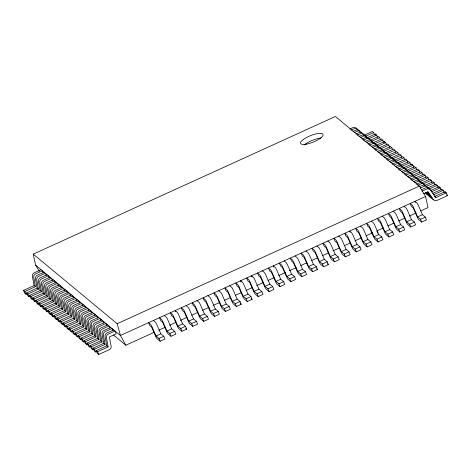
<?xml version="1.0" encoding="UTF-8"?>
<svg xmlns="http://www.w3.org/2000/svg" width="471" height="471" viewBox="0 0 471 471"><rect width="100%" height="100%" fill="white"/><g stroke="black" fill="none" stroke-linecap="round" stroke-linejoin="round"><path stroke-width="0.71" d="M39.311 271.355L35.631 265.226L33.235 254.134L335.393 116.484L419.343 186.063L425.596 196.478L427.992 207.576L420.632 210.931M41.024 269.695L34.265 272.774A3.15 2.979 -50.3 0 0 32.44 276.518L34.1 285.573L35.431 286.68L24.881 291.484L23.55 290.383L34.1 285.573M349.882 128.995L352.956 127.594A3.15 2.979 -50.3 0 1 356.759 128.777L357.53 129.937M351.213 130.102L354.286 128.701A3.15 2.979 -50.3 0 1 358.09 129.884M44.05 272.203L37.291 275.282A3.15 2.979 -50.3 0 0 35.472 279.032L37.127 288.087L38.463 289.188L27.913 293.998L26.576 292.891L37.127 288.087M352.909 131.503L355.982 130.108A3.15 2.979 -50.3 0 1 359.785 131.285M354.245 132.61L357.312 131.209A3.15 2.979 -50.3 0 1 361.116 132.392M47.082 274.717L40.323 277.796A3.15 2.979 -50.3 0 0 38.498 281.54L40.159 290.595L41.489 291.702L30.939 296.506L29.608 295.399L40.159 290.595M355.941 134.017L359.008 132.616A3.15 2.979 -50.3 0 1 362.811 133.799L363.583 134.959M357.271 135.118L360.344 133.723A3.15 2.979 -50.3 0 1 364.148 134.9M50.109 277.225L43.35 280.304A3.15 2.979 -50.3 0 0 41.525 284.048L43.185 293.103L44.515 294.21L33.965 299.014L32.634 297.913L43.185 293.103M358.967 136.525L362.04 135.124A3.15 2.979 -50.3 0 1 365.843 136.307L366.997 138.044M363.747 135.407L372.32 131.503L373.65 132.604L374.551 134.841M360.297 137.632L363.371 136.231A3.15 2.979 -50.3 0 1 367.174 137.414M365.737 136.213L373.65 132.604M53.135 279.733L46.376 282.812A3.15 2.979 -50.3 0 0 44.557 286.556L46.211 295.617L47.547 296.718L36.997 301.522L35.661 300.421L46.211 295.617M361.993 139.033L365.066 137.638A3.15 2.979 -50.3 0 1 368.87 138.815M366.774 137.915L375.346 134.011L376.676 135.118L377.577 137.355M363.329 140.14L366.397 138.739A3.15 2.979 -50.3 0 1 370.2 139.922M23.55 290.383L24.675 293.18L26.005 294.281L27.324 293.68M368.764 138.721L376.676 135.118M56.167 282.247L49.408 285.32A3.15 2.979 -50.3 0 0 47.583 289.07L49.243 298.125L50.574 299.226L40.023 304.036L38.693 302.93L49.243 298.125M365.025 141.547L368.092 140.146A3.15 2.979 -50.3 0 1 371.902 141.329M370.459 140.128L378.372 136.519L379.708 137.626L380.603 139.863M366.968 142.372L369.429 141.247A3.15 2.979 -50.3 0 1 373.232 142.43L374.003 143.59M26.576 292.891L27.701 295.688L29.037 296.795L30.356 296.194M371.796 141.229L379.708 137.626M59.193 284.755L52.434 287.834A3.15 2.979 -50.3 0 0 50.609 291.578L52.269 300.633L53.6 301.74L43.049 306.544L41.719 305.438L52.269 300.633M368.051 144.055L371.124 142.654A3.15 2.979 -50.3 0 1 374.928 143.838M372.832 142.937L381.404 139.033L382.735 140.134L383.635 142.372M369.382 145.156L372.455 143.761A3.15 2.979 -50.3 0 1 376.258 144.938M29.608 295.399L30.733 298.196L32.063 299.303L33.382 298.702M374.822 143.737L382.735 140.134M62.219 287.263L55.46 290.342A3.15 2.979 -50.3 0 0 53.641 294.087L55.295 303.141L56.632 304.248L46.081 309.053L44.745 307.952L55.295 303.141M371.077 146.563L374.151 145.162A3.15 2.979 -50.3 0 1 377.954 146.346M375.858 145.445L384.43 141.541L385.761 142.642L386.662 144.885M372.414 147.67L375.481 146.269A3.15 2.979 -50.3 0 1 379.29 147.452M32.634 297.913L33.759 300.71L35.09 301.811L36.408 301.21M377.848 146.251L385.761 142.642M65.251 289.771L58.492 292.85A3.15 2.979 -50.3 0 0 56.667 296.595L58.327 305.655L59.658 306.756L49.108 311.567L47.777 310.46L58.327 305.655M374.109 149.071L377.177 147.676A3.15 2.979 -50.3 0 1 380.986 148.854M379.544 147.653L387.456 144.049L388.793 145.156L389.688 147.394M375.44 150.178L378.513 148.777A3.15 2.979 -50.3 0 1 382.317 149.961M35.661 300.421L36.785 303.218L38.122 304.319L39.44 303.718M380.88 148.759L388.793 145.156M68.277 292.285L61.518 295.364A3.15 2.979 -50.3 0 0 59.693 299.109L61.354 308.164L62.684 309.27L52.134 314.075L50.803 312.968L61.354 308.164M377.748 151.303L380.209 150.184A3.15 2.979 -50.3 0 1 384.012 151.368L384.783 152.522M381.916 150.467L390.488 146.558L391.819 147.664L392.49 149.342M378.466 152.686L381.539 151.285A3.15 2.979 -50.3 0 1 385.343 152.469M38.693 302.93L39.817 305.726L41.148 306.833L42.467 306.232M383.906 151.268L391.819 147.664M71.304 294.793L64.545 297.872A3.15 2.979 -50.3 0 0 62.725 301.617L64.38 310.672L65.716 311.778L55.166 316.583L53.829 315.482L64.38 310.672M380.162 154.094L383.235 152.692A3.15 2.979 -50.3 0 1 387.038 153.876M384.942 152.975L393.515 149.071L394.845 150.172L395.746 152.41M381.498 155.195L384.566 153.799A3.15 2.979 -50.3 0 1 388.375 154.983M41.719 305.438L42.843 308.234L44.174 309.341L45.493 308.74M386.932 153.781L394.845 150.172M74.336 297.301L67.577 300.38A3.15 2.979 -50.3 0 0 65.752 304.125L67.412 313.186L68.742 314.287L58.192 319.091L56.861 317.99L67.412 313.186M383.194 156.602L386.261 155.2A3.15 2.979 -50.3 0 1 390.07 156.384M388.628 155.183L396.541 151.58L397.877 152.686L398.772 154.924M384.524 157.708L387.598 156.307A3.15 2.979 -50.3 0 1 391.401 157.491M44.745 307.952L45.87 310.748L47.206 311.849L48.525 311.249M389.964 156.29L397.877 152.686M77.362 299.809L70.603 302.888A3.15 2.979 -50.3 0 0 68.778 306.639L70.438 315.694L71.769 316.795L61.218 321.605L59.888 320.498L70.438 315.694M386.22 159.11L389.293 157.714A3.15 2.979 -50.3 0 1 393.097 158.898L394.251 160.635M391.001 157.997L399.573 154.088L400.903 155.195L401.804 157.432M387.551 160.217L390.624 158.815A3.15 2.979 -50.3 0 1 394.427 159.999M47.777 310.46L48.902 313.256L50.232 314.363L51.551 313.763M392.331 159.098L400.903 155.195M80.388 302.323L73.629 305.402A3.15 2.979 -50.3 0 0 71.81 309.147L73.464 318.202L74.801 319.309L64.25 324.113L62.914 323.006L73.464 318.202M389.246 161.624L392.319 160.222A3.15 2.979 -50.3 0 1 396.123 161.406M394.027 160.505L402.599 156.602L403.93 157.703L404.83 159.94M390.583 162.725L393.65 161.329A3.15 2.979 -50.3 0 1 397.459 162.507M50.803 312.968L51.928 315.764L53.258 316.871L54.577 316.271M396.017 161.306L403.93 157.703M83.42 304.831L76.661 307.91A3.15 2.979 -50.3 0 0 74.836 311.655L76.496 320.71L77.827 321.817L67.276 326.621L65.946 325.52L76.496 320.71M392.278 164.132L395.346 162.73A3.15 2.979 -50.3 0 1 399.155 163.914M397.712 162.713L405.625 159.11L406.962 160.211L407.857 162.448M394.221 164.956L396.682 163.837A3.15 2.979 -50.3 0 1 400.485 165.021L401.257 166.175M53.829 315.482L54.954 318.278L56.29 319.379L57.609 318.779M398.389 164.12L406.962 160.211M86.446 307.339L79.687 310.418A3.15 2.979 -50.3 0 0 77.862 314.163L79.522 323.224L80.853 324.325L70.303 329.135L68.972 328.028L79.522 323.224M395.304 166.64L398.378 165.244A3.15 2.979 -50.3 0 1 402.181 166.422M400.085 165.521L408.657 161.618L409.988 162.725L410.889 164.962M396.635 167.747L399.708 166.345A3.15 2.979 -50.3 0 1 403.512 167.529M56.861 317.99L57.986 320.786L59.317 321.887L60.635 321.287M401.416 166.628L409.988 162.725M89.472 309.853L82.713 312.932A3.15 2.979 -50.3 0 0 80.894 316.677L82.549 325.732L83.885 326.839L73.335 331.643L71.998 330.536L82.549 325.732M398.331 169.154L401.404 167.753A3.15 2.979 -50.3 0 1 405.207 168.936M403.111 168.035L411.683 164.126L413.014 165.233L413.915 167.47M399.667 170.255L402.734 168.853A3.15 2.979 -50.3 0 1 406.544 170.037M59.888 320.498L61.012 323.294L62.343 324.401L63.662 323.801M405.101 168.836L413.014 165.233M92.504 312.361L85.746 315.44A3.15 2.979 -50.3 0 0 83.92 319.185L85.581 328.24L86.911 329.347L76.361 334.151L75.03 333.044L85.581 328.24M401.363 171.662L404.43 170.261A3.15 2.979 -50.3 0 1 408.239 171.444M406.797 170.243L414.71 166.64L416.046 167.741L416.941 169.978M402.693 172.763L405.767 171.367A3.15 2.979 -50.3 0 1 409.57 172.545M62.914 323.006L64.038 325.802L65.375 326.909L66.694 326.309M408.133 171.344L416.046 167.741M95.531 314.869L88.772 317.949A3.15 2.979 -50.3 0 0 86.947 321.693L88.607 330.748L89.937 331.855L79.387 336.659L78.056 335.558L88.607 330.748M404.389 174.17L407.462 172.769A3.15 2.979 -50.3 0 1 411.265 173.952M409.829 172.751L417.742 169.148L419.072 170.255L419.973 172.492M405.719 175.277L408.793 173.876A3.15 2.979 -50.3 0 1 412.596 175.059M65.946 325.52L67.07 328.316L68.401 329.417L69.72 328.817M411.159 173.858L419.072 170.255M98.557 317.377L91.798 320.457A3.15 2.979 -50.3 0 0 89.979 324.207L91.633 333.262L92.97 334.363L82.419 339.173L81.083 338.066L91.633 333.262M407.415 176.678L410.488 175.283A3.15 2.979 -50.3 0 1 414.292 176.46M412.196 175.559L420.768 171.656L422.098 172.763L422.999 175M408.751 177.785L411.819 176.384A3.15 2.979 -50.3 0 1 415.628 177.567M68.972 328.028L70.097 330.825L71.427 331.931L72.746 331.325M414.186 176.366L422.098 172.763M101.589 319.891L94.83 322.971A3.15 2.979 -50.3 0 0 93.005 326.715L94.665 335.77L95.996 336.877L85.445 341.681L84.115 340.574L94.665 335.77M410.447 179.192L413.52 177.791A3.15 2.979 -50.3 0 1 417.324 178.974M415.881 177.773L423.794 174.17L425.13 175.271L426.025 177.508M411.778 180.293L414.851 178.898A3.15 2.979 -50.3 0 1 418.654 180.075M71.998 330.536L73.123 333.333L74.459 334.439L75.778 333.839M417.218 178.874L425.13 175.271M104.615 322.399L97.856 325.479A3.15 2.979 -50.3 0 0 96.031 329.223L97.691 338.278L99.022 339.385L88.471 344.189L87.141 343.088L97.691 338.278M413.473 181.7L416.547 180.299A3.15 2.979 -50.3 0 1 420.35 181.482L421.504 183.219M418.254 180.581L426.826 176.678L428.157 177.779L428.834 179.457M414.804 182.807L417.877 181.406A3.15 2.979 -50.3 0 1 421.68 182.589M75.03 333.044L76.155 335.847L77.485 336.948L78.804 336.347M419.584 181.688L428.157 177.779M107.641 324.908L100.882 327.987A3.15 2.979 -50.3 0 0 99.063 331.731L100.717 340.792L102.054 341.893L91.504 346.697L90.167 345.596L100.717 340.792M416.499 184.208L419.573 182.813A3.15 2.979 -50.3 0 1 423.376 183.99M421.28 183.089L429.852 179.186L431.183 180.293L432.084 182.53M417.836 185.315L420.903 183.914A3.15 2.979 -50.3 0 1 424.712 185.097M78.056 335.558L79.181 338.355L80.512 339.456L81.83 338.855M423.27 183.896L431.183 180.293M33.235 254.134L117.185 323.712L419.343 186.063M110.673 327.422L103.914 330.495A3.15 2.979 -50.3 0 0 102.089 334.245L103.75 343.3L105.08 344.401L94.53 349.211L93.199 348.104L103.75 343.3M419.531 186.722L422.605 185.321A3.15 2.979 -50.3 0 1 426.408 186.504M424.966 185.303L432.878 181.694L434.215 182.801L435.11 185.038M420.25 188.106L423.935 186.422A3.15 2.979 -50.3 0 1 427.739 187.605M81.083 338.066L82.207 340.863L83.544 341.97L84.862 341.369M426.302 186.404L434.215 182.801M113.699 329.93L106.941 333.009A3.15 2.979 -50.3 0 0 105.115 336.753L106.776 345.808L108.106 346.915L97.556 351.719L96.225 350.612L106.776 345.808M421.327 189.789L425.631 187.829A3.15 2.979 -50.3 0 1 429.434 189.012M427.338 188.112L435.91 184.208L437.241 185.309L438.142 187.546M422.045 191.173L426.962 188.936A3.15 2.979 -50.3 0 1 430.765 190.113L435.775 197.643L446.325 192.839L447.45 195.636L436.9 200.44A3.185 3.014 -50.3 0 1 432.908 198.95L428.086 191.732L423.788 193.687M84.115 340.574L85.239 343.371L86.57 344.478L87.889 343.877M428.669 189.212L437.241 185.309M430.364 190.62L438.937 186.716L440.267 187.817L441.168 190.06M87.141 343.088L88.265 345.885L89.596 346.986L90.915 346.385M431.036 192.027L440.267 187.817M425.596 196.478L120.423 335.499L35.631 265.226M432.737 193.428L441.963 189.224L443.299 190.331L444.194 192.568M90.167 345.596L91.292 348.393L92.628 349.494L93.947 348.893M433.408 194.835L443.299 190.331M434.445 196.542L444.995 191.732L446.325 192.839M93.199 348.104L94.324 350.901L95.654 352.008L96.973 351.407M96.225 350.612L97.35 353.409L98.68 354.516L109.231 349.712A3.185 3.014 -50.3 0 0 110.979 345.608L109.396 336.906L116.154 333.827L115.03 331.031L108.271 334.11A3.15 2.979 -50.3 0 0 106.452 337.854L108.106 346.915M113.44 334.952L125.834 345.225L154.247 332.279M158.933 330.147L164.956 327.404M169.642 325.267L175.665 322.523M180.352 320.392L187.04 317.342M191.726 315.205L197.749 312.461M202.436 310.33L209.13 307.28M213.145 305.449L219.839 302.4M224.526 300.268L230.549 297.525M235.235 295.388L241.258 292.644M245.944 290.507L251.967 287.763M256.648 285.632L263.342 282.582M268.028 280.445L274.051 277.702M278.738 275.57L285.432 272.521M289.447 270.69L296.141 267.64M300.828 265.509L306.851 262.765M311.531 260.628L317.56 257.884M322.241 255.753L328.269 253.004M332.95 250.872L339.644 247.823M344.33 245.691L350.353 242.942M355.04 240.811L361.734 237.761M366.42 235.63L372.443 232.88M377.124 230.749L383.153 228.005M387.833 225.868L393.862 223.124M398.543 220.993L404.565 218.25M409.252 216.112L415.946 213.063M156.048 336.011L160.841 333.827L163.773 336.259L164.897 339.055L160.105 341.24L157.173 338.808A3.185 0.471 65.5 0 1 155.247 335.352L151.597 327.021L149.719 325.461L148.595 322.664L150.473 324.219A3.15 0.465 65.5 0 1 152.245 327.333L156.048 336.011L158.98 338.443L160.105 341.24M166.946 331.048L171.738 328.864L174.67 331.29L175.795 334.086L171.002 336.27L168.07 333.845A3.185 0.471 65.5 0 1 166.151 330.389L162.501 322.052L160.623 320.498L159.498 317.701L161.376 319.256A3.15 0.465 65.5 0 1 163.149 322.37L166.946 331.048L169.878 333.474L171.002 336.27M177.844 326.079L182.642 323.895L185.568 326.326L186.693 329.123L181.9 331.307L178.968 328.882A3.185 0.471 65.5 0 1 177.049 325.42L173.399 317.089L171.521 315.535L170.396 312.738L172.274 314.292A3.15 0.465 65.5 0 1 174.046 317.401L177.844 326.079L180.776 328.511L181.9 331.307M188.741 321.116L193.54 318.932L196.472 321.363L197.596 324.16L192.798 326.344L189.866 323.913A3.185 0.471 65.5 0 1 187.947 320.457L184.296 312.126L182.418 310.566L181.294 307.769L183.172 309.329A3.15 0.465 65.5 0 1 184.944 312.438L188.741 321.116L191.673 323.548L192.798 326.344M199.645 316.153L204.438 313.969L207.37 316.394L208.494 319.191L203.696 321.381L200.764 318.949A3.185 0.471 65.5 0 1 198.844 315.493L195.194 307.157L193.316 305.602L192.192 302.806L194.07 304.36A3.15 0.465 65.5 0 1 195.842 307.475L199.645 316.153L202.571 318.579L203.696 321.381M210.543 311.19L215.335 309L218.267 311.431L219.392 314.228L214.599 316.412L211.667 313.986A3.185 0.471 65.5 0 1 209.742 310.524L206.092 302.194L204.214 300.639L203.089 297.843L204.967 299.397A3.15 0.465 65.5 0 1 206.74 302.506L210.543 311.19L213.475 313.615L214.599 316.412M221.441 306.221L226.233 304.036L229.165 306.468L230.29 309.264L225.497 311.449L222.565 309.017A3.185 0.471 65.5 0 1 220.646 305.561L216.996 297.23L215.117 295.67L213.993 292.874L215.871 294.434A3.15 0.465 65.5 0 1 217.643 297.542L221.441 306.221L224.373 308.652L225.497 311.449M232.338 301.257L237.137 299.073L240.069 301.499L241.187 304.301L236.395 306.486L233.463 304.054A3.185 0.471 65.5 0 1 231.544 300.598L227.893 292.261L226.015 290.707L224.891 287.911L226.769 289.465A3.15 0.465 65.5 0 1 228.541 292.579L232.338 301.257L235.27 303.689L236.395 306.486M243.236 296.294L248.034 294.11L250.966 296.536L252.091 299.332L247.293 301.517L244.361 299.091A3.185 0.471 65.5 0 1 242.441 295.629L238.791 287.298L236.913 285.744L235.788 282.947L237.667 284.502A3.15 0.465 65.5 0 1 239.439 287.616L243.236 296.294L246.168 298.72L247.293 301.517M254.14 291.325L258.932 289.141L261.864 291.573L262.989 294.369L258.19 296.553L255.258 294.122A3.185 0.471 65.5 0 1 253.339 290.666L249.689 282.335L247.811 280.775L246.686 277.978L248.564 279.538A3.15 0.465 65.5 0 1 250.337 282.647L254.14 291.325L257.066 293.757L258.19 296.553M265.038 286.362L269.83 284.178L272.762 286.609L273.887 289.406L269.094 291.59L266.162 289.159A3.185 0.471 65.5 0 1 264.237 285.703L260.587 277.366L258.709 275.812L257.584 273.015L259.462 274.569A3.15 0.465 65.5 0 1 261.234 277.684L265.038 286.362L267.97 288.794L269.094 291.59M275.935 281.399L280.728 279.215L283.66 281.64L284.784 284.437L279.992 286.621L277.06 284.196A3.185 0.471 65.5 0 1 275.141 280.734L271.49 272.403L269.612 270.849L268.488 268.052L270.366 269.606A3.15 0.465 65.5 0 1 272.138 272.721L275.935 281.399L278.867 283.825L279.992 286.621M286.833 276.43L291.631 274.246L294.563 276.677L295.682 279.474L290.89 281.658L287.958 279.226A3.185 0.471 65.5 0 1 286.038 275.77L282.388 267.44L280.51 265.88L279.385 263.083L281.264 264.643A3.15 0.465 65.5 0 1 283.036 267.752L286.833 276.43L289.765 278.861L290.89 281.658M297.731 271.467L302.529 269.282L305.461 271.714L306.586 274.511L301.787 276.695L298.855 274.263A3.185 0.471 65.5 0 1 296.936 270.807L293.286 262.471L291.408 260.916L290.283 258.12L292.161 259.674A3.15 0.465 65.5 0 1 293.933 262.789L297.731 271.467L300.663 273.898L301.787 276.695M308.635 266.504L313.427 264.319L316.359 266.745L317.483 269.542L312.685 271.726L309.759 269.3A3.185 0.471 65.5 0 1 307.834 265.844L304.184 257.507L302.305 255.953L301.181 253.157L303.059 254.711A3.15 0.465 65.5 0 1 304.831 257.825L308.635 266.504L311.561 268.929L312.685 271.726M319.532 261.535L324.325 259.35L327.257 261.782L328.381 264.578L323.589 266.763L320.657 264.331A3.185 0.471 65.5 0 1 318.732 260.875L315.081 252.544L313.203 250.984L312.079 248.188L313.957 249.748A3.15 0.465 65.5 0 1 315.729 252.856L319.532 261.535L322.464 263.966L323.589 266.763M330.43 256.571L335.222 254.387L338.154 256.819L339.279 259.615L334.487 261.799L331.555 259.368A3.185 0.471 65.5 0 1 329.635 255.912L325.985 247.581L324.107 246.021L322.982 243.224L324.86 244.785A3.15 0.465 65.5 0 1 326.633 247.893L330.43 256.571L333.362 259.003L334.487 261.799M341.328 251.608L346.126 249.424L349.058 251.85L350.183 254.646L345.384 256.83L342.452 254.405A3.185 0.471 65.5 0 1 340.533 250.949L336.883 242.612L335.005 241.058L333.88 238.261L335.758 239.816A3.15 0.465 65.5 0 1 337.53 242.93L341.328 251.608L344.26 254.034L345.384 256.83M352.226 246.645L357.024 244.455L359.956 246.886L361.08 249.683L356.282 251.867L353.35 249.442A3.185 0.471 65.5 0 1 351.431 245.98L347.781 237.649L345.902 236.095L344.778 233.298L346.656 234.852A3.15 0.465 65.5 0 1 348.428 237.961L352.226 246.645L355.158 249.071L356.282 251.867M363.129 241.676L367.922 239.492L370.854 241.923L371.978 244.72L367.18 246.904L364.254 244.473A3.185 0.471 65.5 0 1 362.329 241.017L358.678 232.686L356.8 231.126L355.676 228.329L357.554 229.889A3.15 0.465 65.5 0 1 359.326 232.998L363.129 241.676L366.055 244.108L367.18 246.904M374.027 236.713L378.819 234.529L381.751 236.954L382.876 239.751L378.083 241.941L375.151 239.509A3.185 0.471 65.5 0 1 373.226 236.053L369.576 227.717L367.698 226.162L366.573 223.366L368.452 224.92A3.15 0.465 65.5 0 1 370.224 228.035L374.027 236.713L376.959 239.138L378.083 241.941M384.925 231.75L389.723 229.565L392.649 231.991L393.774 234.788L388.981 236.972L386.049 234.546A3.185 0.471 65.5 0 1 384.13 231.084L380.48 222.754L378.602 221.199L377.477 218.403L379.355 219.957A3.15 0.465 65.5 0 1 381.127 223.066L384.925 231.75L387.857 234.175L388.981 236.972M395.823 226.781L400.621 224.596L403.553 227.028L404.677 229.824L399.879 232.009L396.947 229.577A3.185 0.471 65.5 0 1 395.028 226.121L391.377 217.79L389.499 216.23L388.375 213.434L390.253 214.994A3.15 0.465 65.5 0 1 392.025 218.102L395.823 226.781L398.754 229.212L399.879 232.009M406.72 221.817L411.519 219.633L414.451 222.065L415.575 224.861L410.777 227.046L407.845 224.614A3.185 0.471 65.5 0 1 405.925 221.158L402.275 212.821L400.397 211.267L399.273 208.47L401.151 210.025A3.15 0.465 65.5 0 1 402.923 213.139L406.72 221.817L409.652 224.249L410.777 227.046M417.624 216.854L422.416 214.67L425.348 217.096L426.473 219.892L421.675 222.076L418.748 219.651A3.185 0.471 65.5 0 1 416.823 216.189L413.173 207.858L411.295 206.304L410.17 203.507L412.048 205.062A3.15 0.465 65.5 0 1 413.821 208.176L417.624 216.854L420.55 219.28L421.675 222.076M158.98 338.443L163.773 336.259M169.878 333.474L174.67 331.29M180.776 328.511L185.568 326.326M191.673 323.548L196.472 321.363M202.571 318.579L207.37 316.394M213.475 313.615L218.267 311.431M224.373 308.652L229.165 306.468M235.27 303.689L240.069 301.499M246.168 298.72L250.966 296.536M257.066 293.757L261.864 291.573M267.97 288.794L272.762 286.609M278.867 283.825L283.66 281.64M289.765 278.861L294.563 276.677M300.663 273.898L305.461 271.714M311.561 268.929L316.359 266.745M322.464 263.966L327.257 261.782M333.362 259.003L338.154 256.819M344.26 254.034L349.058 251.85M355.158 249.071L359.956 246.886M366.055 244.108L370.854 241.923M376.959 239.138L381.751 236.954M387.857 234.175L392.649 231.991M398.754 229.212L403.553 227.028M409.652 224.249L414.451 222.065M420.55 219.28L425.348 217.096M446.561 194.9L447.45 195.636M434.886 196.907L435.775 197.643M404.071 206.286L405.949 207.841A3.15 0.465 65.5 0 1 407.721 210.955L411.519 219.633M393.167 211.249L395.045 212.81A3.15 0.465 65.5 0 1 396.817 215.918L400.621 224.596M382.269 216.218L384.148 217.773A3.15 0.465 65.5 0 1 385.92 220.881L389.723 229.565M371.372 221.182L373.25 222.736A3.15 0.465 65.5 0 1 375.022 225.85L378.819 234.529M360.474 226.145L362.352 227.705A3.15 0.465 65.5 0 1 364.124 230.814L367.922 239.492M338.673 236.077L340.551 237.631A3.15 0.465 65.5 0 1 342.323 240.746L346.126 249.424M327.775 241.04L329.653 242.594A3.15 0.465 65.5 0 1 331.425 245.709L335.222 254.387M316.877 246.003L318.755 247.563A3.15 0.465 65.5 0 1 320.527 250.672L324.325 259.35M327.404 263.766L328.381 264.578M305.979 250.972L307.857 252.527A3.15 0.465 65.5 0 1 309.63 255.641L313.427 264.319M316.506 268.735L317.483 269.542M295.082 255.936L296.96 257.49A3.15 0.465 65.5 0 1 298.732 260.604L302.529 269.282M284.178 260.899L286.056 262.459A3.15 0.465 65.5 0 1 287.828 265.567L291.631 274.246M262.382 270.831L264.26 272.385A3.15 0.465 65.5 0 1 266.033 275.5L269.83 284.178M251.114 298.526L252.091 299.332M229.683 285.726L231.561 287.281A3.15 0.465 65.5 0 1 233.333 290.395L237.137 299.073M240.216 303.489L241.187 304.301M218.785 290.689L220.663 292.25A3.15 0.465 65.5 0 1 222.436 295.358L226.233 304.036M207.888 295.658L209.766 297.213A3.15 0.465 65.5 0 1 211.538 300.321L215.335 309M196.99 300.622L198.868 302.176A3.15 0.465 65.5 0 1 200.64 305.29L204.438 313.969M186.092 305.585L187.97 307.139A3.15 0.465 65.5 0 1 189.742 310.254L193.54 318.932M185.715 328.316L186.693 329.123M164.291 315.517L166.169 317.071A3.15 0.465 65.5 0 1 167.941 320.186L171.738 328.864M153.393 320.48L155.271 322.034A3.15 0.465 65.5 0 1 157.043 325.149L160.841 333.827M427.556 191.832L431.577 197.849A3.185 3.014 -50.3 0 0 433.991 199.616M427.067 192.233L429.882 196.442A3.185 3.014 -50.3 0 0 432.296 198.209M426.538 192.327L428.545 195.335A3.185 3.014 -50.3 0 0 430.194 196.931M425.649 192.127L426.85 193.934A3.185 3.014 -50.3 0 0 428.498 195.524M125.834 345.225L120.423 335.499L117.185 323.712M422.416 214.67L418.619 205.986A3.15 0.465 65.5 0 0 416.847 202.877L414.969 201.323L415.416 202.442M376.9 231.302L377.742 233.227M357.024 244.455L353.226 235.777A3.15 0.465 65.5 0 0 351.454 232.668L349.576 231.108L350.024 232.227M280.728 279.215L276.93 270.537A3.15 0.465 65.5 0 0 275.158 267.422L273.28 265.868L273.733 266.986M258.932 289.141L255.135 280.463A3.15 0.465 65.5 0 0 253.363 277.354L251.485 275.794L251.932 276.913M248.034 294.11L244.237 285.426A3.15 0.465 65.5 0 0 242.465 282.317L240.587 280.763L241.034 281.882M182.642 323.895L178.839 315.217A3.15 0.465 65.5 0 0 177.067 312.108L175.188 310.548L175.642 311.667M444.995 191.732L445.442 192.851M438.937 186.716L439.384 187.835M411.683 164.126L412.131 165.244M384.43 141.541L384.878 142.66M375.346 134.011L375.793 135.13M112.905 330.76L112.004 328.522L105.245 331.602A3.15 2.979 -50.3 0 0 103.42 335.346L105.08 344.401M109.878 328.252L108.978 326.014L102.219 329.094A3.15 2.979 -50.3 0 0 100.394 332.838L102.054 341.893M106.846 325.744L105.946 323.506L99.187 326.58A3.15 2.979 -50.3 0 0 97.367 330.33L99.022 339.385M103.82 323.23L102.919 320.992L96.161 324.072A3.15 2.979 -50.3 0 0 94.335 327.816L95.996 336.877M100.794 320.722L99.893 318.484L93.134 321.563A3.15 2.979 -50.3 0 0 91.309 325.308L92.97 334.363M97.762 318.213L96.861 315.976L90.102 319.055A3.15 2.979 -50.3 0 0 88.283 322.8L89.937 331.855M94.736 315.7L93.835 313.462L87.076 316.541A3.15 2.979 -50.3 0 0 85.251 320.292L86.911 329.347M91.704 313.191L90.809 310.954L84.05 314.033A3.15 2.979 -50.3 0 0 82.225 317.778L83.885 326.839M88.678 310.683L87.777 308.446L81.018 311.525A3.15 2.979 -50.3 0 0 79.199 315.27L80.853 324.325M85.428 307.616L84.751 305.938L77.992 309.017A3.15 2.979 -50.3 0 0 76.167 312.762L77.827 321.817M82.619 305.661L81.724 303.424L74.966 306.503A3.15 2.979 -50.3 0 0 73.14 310.248L74.801 319.309M79.593 303.153L78.692 300.916L71.933 303.995A3.15 2.979 -50.3 0 0 70.114 307.74L71.769 316.795M97.556 351.719L98.68 354.516M76.567 300.645L75.666 298.408L68.907 301.487A3.15 2.979 -50.3 0 0 67.082 305.232L68.742 314.287M94.53 349.211L95.654 352.008M73.535 298.131L72.64 295.894L65.881 298.973A3.15 2.979 -50.3 0 0 64.056 302.723L65.716 311.778M91.504 346.697L92.628 349.494M70.509 295.623L69.608 293.386L62.849 296.465A3.15 2.979 -50.3 0 0 61.03 300.21L62.684 309.27M88.471 344.189L89.596 346.986M67.483 293.115L66.582 290.878L59.823 293.957A3.15 2.979 -50.3 0 0 57.998 297.701L59.658 306.756M85.445 341.681L86.57 344.478M64.45 290.607L63.556 288.37L56.797 291.449A3.15 2.979 -50.3 0 0 54.972 295.193L56.632 304.248M82.419 339.173L83.544 341.97M61.424 288.093L60.523 285.856L53.765 288.935A3.15 2.979 -50.3 0 0 51.945 292.679L53.6 301.74M79.387 336.659L80.512 339.456M58.398 285.585L57.497 283.348L50.738 286.427A3.15 2.979 -50.3 0 0 48.913 290.171L50.574 299.226M76.361 334.151L77.485 336.948M55.366 283.077L54.471 280.84L47.712 283.919A3.15 2.979 -50.3 0 0 45.887 287.663L47.547 296.718M73.335 331.643L74.459 334.439M52.34 280.569L51.439 278.332L44.68 281.405A3.15 2.979 -50.3 0 0 42.861 285.155L44.515 294.21M70.303 329.135L71.427 331.931M49.314 278.055L48.413 275.818L41.654 278.897A3.15 2.979 -50.3 0 0 39.829 282.641L41.489 291.702M67.276 326.621L68.401 329.417M46.282 275.547L45.387 273.31L38.628 276.389A3.15 2.979 -50.3 0 0 36.803 280.133L38.463 289.188M64.25 324.113L65.375 326.909M43.255 273.039L42.355 270.801L35.596 273.881A3.15 2.979 -50.3 0 0 33.777 277.625L35.431 286.68M61.218 321.605L62.343 324.401M58.192 319.091L59.317 321.887M55.166 316.583L56.29 319.379M52.134 314.075L53.258 316.871M49.108 311.567L50.232 314.363M46.081 309.053L47.206 311.849M43.049 306.544L44.174 309.341M40.023 304.036L41.148 306.833M36.997 301.522L38.122 304.319M33.965 299.014L35.09 301.811M30.939 296.506L32.063 299.303M27.913 293.998L29.037 296.795M24.881 291.484L26.005 294.281M427.168 194.417A3.185 3.014 -50.3 0 1 425.519 192.827M304.195 144.962A12.111 3.503 -21.9 0 1 321.039 138.056M306.215 144.191A12.111 3.503 -21.9 0 0 323.094 134.759A12.111 3.503 -21.9 0 0 306.032 137.768A12.111 3.503 -21.9 0 0 306.215 144.191"/></g></svg>
